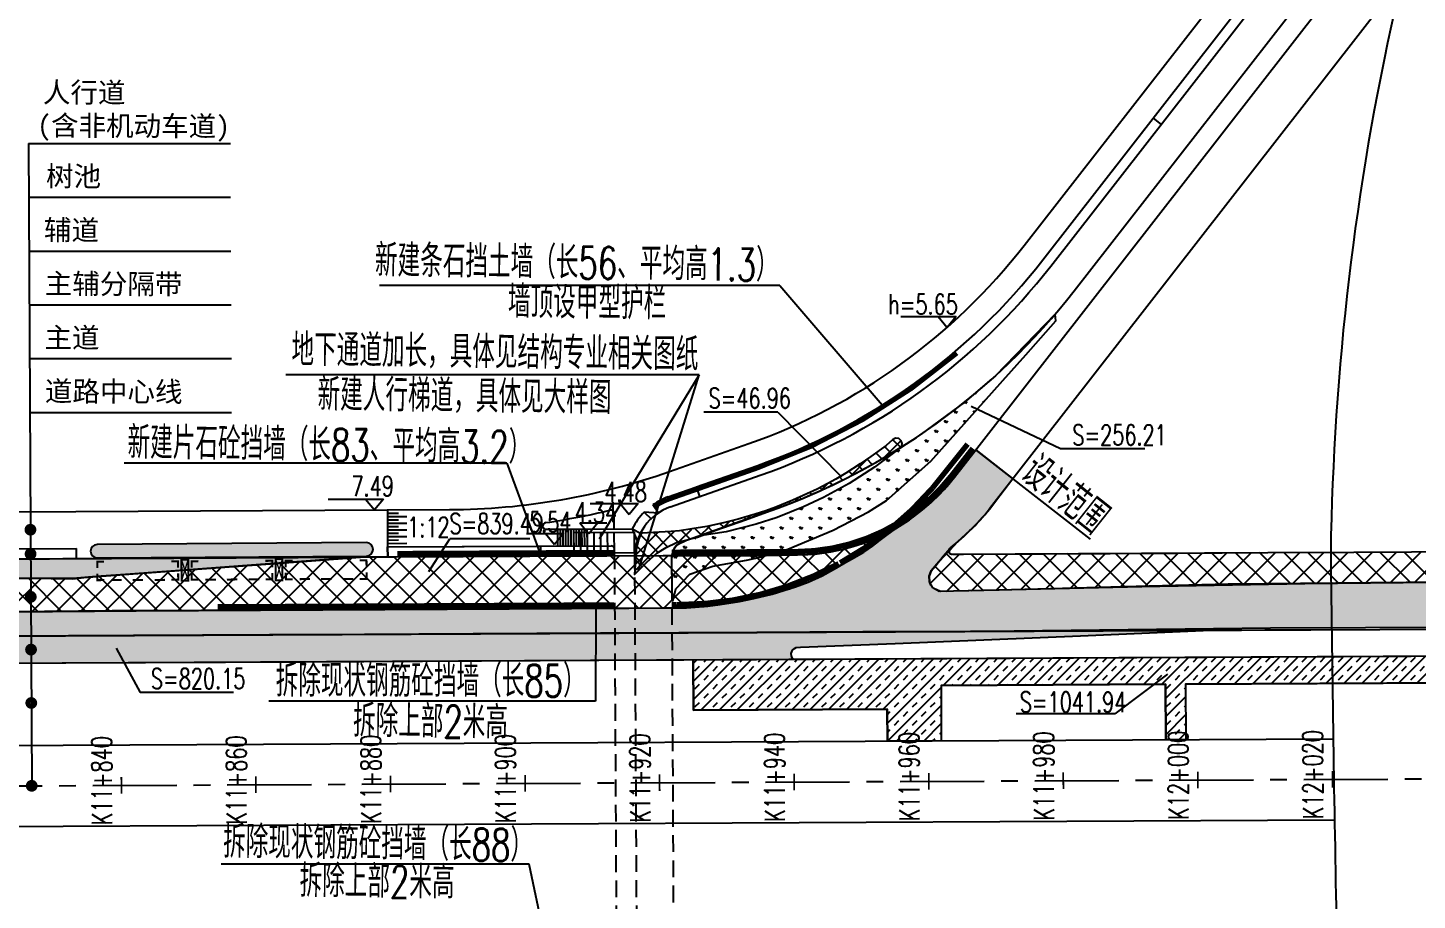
# Model space of a CAD drawing. Extents: x 113363 to 119694, y 18926 to 19620.
# Drawn here: x 115993.3 to 116199.8, y 19258.8 to 19388.5 of the extents above; entities that cross this region are included whole.
import ezdxf
from ezdxf.enums import TextEntityAlignment as Align

# ---------------------------------------------------------------- set-up
doc = ezdxf.new("R2010")
doc.units = 0
for name, pattern in [('CENTER', [2, 1.25, -0.25, 0.25, -0.25]), ('CONTINOUS', [0]), ('DASHED2', [9.525, 6.35, -3.175]), ('HIDDENX2', [0.75, 0.5, -0.25])]:
    doc.linetypes.add(name, pattern=pattern)
for name, color, linetype in [('AXIS', 2, 'Continuous'), ('FW', 4, 'Continuous'), ('SGFW', 4, 'Continuous'), ('SZ-ZH-DIM', 7, 'Continuous'), ('人行道', 1, 'Continuous'), ('公交站', 3, 'Continuous'), ('功能带', 2, 'Continuous'), ('地下通道', 6, 'Continuous'), ('地下通道处标高', 4, 'Continuous'), ('对应标注', 1, 'Continuous'), ('挡土墙', 183, 'DASHED2'), ('树池绿化', 3, 'Continuous'), ('现状', 5, 'Continuous'), ('立道牙', 5, 'Continuous'), ('计量填充层1', 30, 'Continuous'), ('计量填充层2', 241, 'Continuous'), ('计量填充层5', 100, 'Continuous'), ('辅助填充', 3, 'Continuous')]:
    doc.layers.add(name, color=color, linetype=linetype)
doc.styles.add('H1', font='')
doc.styles.add('hysztext', font='txtd.shx', dxfattribs={"width": 0.7, "bigfont": 'hztxt.shx'})
doc.styles.add('HZTXT', font='ROMANS', dxfattribs={"width": 0.75, "bigfont": 'HZTXT'})
doc.styles.add('txtd', font='txtd.shx', dxfattribs={"width": 0.7, "bigfont": 'hztxt.shx'})
doc.styles.add('XBT', font='', dxfattribs={"width": 0.85})
doc.styles.get('H1').set_extended_font_data('宋体')
doc.styles.get('XBT').set_extended_font_data('宋体')

# ---------------------------------------------------------------- blocks, each defined once
blk = doc.blocks.new('三位')
at = {"layer": '公交站'}
blk.add_hatch(color=256, dxfattribs=at).paths.add_polyline_path([(-20.02, 5.31, 0.999374), (-20.01, 3.31), (19.99, 3.38, 0.999374), (19.99, 5.38)])
blk.add_lwpolyline([(19.99, 3.38, 1), (19.99, 5.38), (-20.02, 5.31, 1), (-20.01, 3.31)], format="xyb", close=True, dxfattribs=at)
at = {"layer": '公交站', "linetype": 'Continuous'}
for points in [[(-20.01, 1.79, 0.3, 0.3, 0), (-20.01, 2.75, 0.3, 0.3, 0), (-19, 2.75, 0.3, 0.3, 0)], [(-8.01, 1.79, 0.3, 0.3, 0), (-8.01, 2.75, 0.3, 0.3, 0), (-9.03, 2.75, 0.3, 0.3, 0)], [(-6.51, -0.15, 0.2, 0.2, 0), (-7.51, 3, 0.2, 0.2, 0)], [(-6.51, 3, 0.2, 0.2, 0), (-7.51, -0.15, 0.2, 0.2, 0)], [(-6.01, 1.79, 0.3, 0.3, 0), (-6.01, 2.75, 0.3, 0.3, 0), (-5, 2.75, 0.3, 0.3, 0)], [(5.99, 1.79, 0.3, 0.3, 0), (5.99, 2.75, 0.3, 0.3, 0), (4.97, 2.75, 0.3, 0.3, 0)], [(7.49, -0.15, 0.2, 0.2, 0), (6.49, 3, 0.2, 0.2, 0)], [(7.49, 3, 0.2, 0.2, 0), (6.49, -0.15, 0.2, 0.2, 0)], [(7.99, 1.79, 0.3, 0.3, 0), (7.99, 2.75, 0.3, 0.3, 0), (9, 2.75, 0.3, 0.3, 0)], [(19.99, 1.79, 0.3, 0.3, 0), (19.99, 2.75, 0.3, 0.3, 0), (18.97, 2.75, 0.3, 0.3, 0)], [(-20.01, 0.96, 0.3, 0.3, 0), (-20.01, 0, 0.3, 0.3, 0), (-19, 0, 0.3, 0.3, 0)], [(-16.4, 0, 0.3, 0.3, 0), (-17.97, 0, 0.3, 0.3, 0)], [(-13.22, 0, 0.3, 0.3, 0), (-14.78, 0, 0.3, 0.3, 0)], [(-9.96, 0, 0.3, 0.3, 0), (-11.52, 0, 0.3, 0.3, 0)], [(-8.01, 0.96, 0.3, 0.3, 0), (-8.01, 0, 0.3, 0.3, 0), (-9.03, 0, 0.3, 0.3, 0)], [(-6.01, 0.96, 0.3, 0.3, 0), (-6.01, 0, 0.3, 0.3, 0), (-5, 0, 0.3, 0.3, 0)], [(-2.4, 0, 0.3, 0.3, 0), (-3.97, 0, 0.3, 0.3, 0)], [(0.78, 0, 0.3, 0.3, 0), (-0.78, 0, 0.3, 0.3, 0)], [(4.04, 0, 0.3, 0.3, 0), (2.48, 0, 0.3, 0.3, 0)], [(5.99, 0.96, 0.3, 0.3, 0), (5.99, 0, 0.3, 0.3, 0), (4.97, 0, 0.3, 0.3, 0)], [(7.99, 0.96, 0.3, 0.3, 0), (7.99, 0, 0.3, 0.3, 0), (9, 0, 0.3, 0.3, 0)], [(11.6, 0, 0.3, 0.3, 0), (10.03, 0, 0.3, 0.3, 0)], [(14.78, 0, 0.3, 0.3, 0), (13.22, 0, 0.3, 0.3, 0)], [(18.04, 0, 0.3, 0.3, 0), (16.48, 0, 0.3, 0.3, 0)], [(19.99, 0.96, 0.3, 0.3, 0), (19.99, 0, 0.3, 0.3, 0), (18.97, 0, 0.3, 0.3, 0)]]:
    blk.add_lwpolyline(points, format="xyseb", dxfattribs=at)
for points in [[(-6.51, -0.15, 0.3, 0.3, 0), (-7.51, -0.15, 0.3, 0.3, 0), (-7.51, 3, 0.3, 0.3, 0), (-6.51, 3, 0.3, 0.3, 0)], [(7.49, -0.15, 0.3, 0.3, 0), (6.49, -0.15, 0.3, 0.3, 0), (6.49, 3, 0.3, 0.3, 0), (7.49, 3, 0.3, 0.3, 0)]]:
    blk.add_lwpolyline(points, format="xyseb", close=True, dxfattribs=at)
at = {"layer": '公交站', "style": 'XBT', "width": 0.85}
blk.add_attdef('公交站台', text='', height=3, rotation=0.1434, dxfattribs=at).set_placement((-7.74, 6.28), align=Align.BOTTOM_LEFT)
blk = doc.blocks.new('三位2')
at = {"layer": '公交站'}
blk.add_hatch(color=256, dxfattribs=at).paths.add_polyline_path([(17.66, -9.6, 0.999374), (18.44, -7.75), (-18.44, 7.75, 0.999374), (-19.21, 5.91)])
at = {"layer": '公交站', "linetype": 'Continuous'}
for points in [[(-17.53, 9.92, 0.3, 0.3, 0), (-17.16, 10.8, 0.3, 0.3, 0), (-16.23, 10.41, 0.3, 0.3, 0)], [(-17.86, 9.15, 0.3, 0.3, 0), (-18.23, 8.27, 0.3, 0.3, 0), (-17.29, 7.88, 0.3, 0.3, 0)], [(-13.83, 9.41, 0.3, 0.3, 0), (-15.27, 10.01, 0.3, 0.3, 0)], [(-10.89, 8.18, 0.3, 0.3, 0), (-12.34, 8.79, 0.3, 0.3, 0)], [(-7.89, 6.92, 0.3, 0.3, 0), (-9.33, 7.53, 0.3, 0.3, 0)], [(-6.46, 5.29, 0.3, 0.3, 0), (-6.09, 6.17, 0.3, 0.3, 0), (-7.03, 6.57, 0.3, 0.3, 0)], [(-5.87, 2.83, 0.2, 0.2, 0), (-5.58, 6.12, 0.2, 0.2, 0)], [(-6.79, 4.52, 0.3, 0.3, 0), (-7.15, 3.64, 0.3, 0.3, 0), (-8.09, 4.03, 0.3, 0.3, 0)], [(-4.65, 5.73, 0.2, 0.2, 0), (-6.79, 3.22, 0.2, 0.2, 0)], [(-4.62, 4.52, 0.3, 0.3, 0), (-4.25, 5.4, 0.3, 0.3, 0), (-3.31, 5.01, 0.3, 0.3, 0)], [(-0.92, 4.01, 0.3, 0.3, 0), (-2.36, 4.61, 0.3, 0.3, 0)], [(-4.94, 3.75, 0.3, 0.3, 0), (-5.31, 2.87, 0.3, 0.3, 0), (-4.37, 2.47, 0.3, 0.3, 0)], [(2.02, 2.78, 0.3, 0.3, 0), (0.58, 3.38, 0.3, 0.3, 0)], [(5.03, 1.52, 0.3, 0.3, 0), (3.59, 2.13, 0.3, 0.3, 0)], [(6.45, -0.11, 0.3, 0.3, 0), (6.82, 0.77, 0.3, 0.3, 0), (5.89, 1.16, 0.3, 0.3, 0)], [(8.26, 0.33, 0.2, 0.2, 0), (6.13, -2.18, 0.2, 0.2, 0)], [(7.05, -2.57, 0.2, 0.2, 0), (7.34, 0.72, 0.2, 0.2, 0)], [(8.3, -0.88, 0.3, 0.3, 0), (8.67, 0, 0.3, 0.3, 0), (9.6, -0.39, 0.3, 0.3, 0)], [(6.13, -0.88, 0.3, 0.3, 0), (5.76, -1.76, 0.3, 0.3, 0), (4.83, -1.37, 0.3, 0.3, 0)], [(7.98, -1.65, 0.3, 0.3, 0), (7.61, -2.54, 0.3, 0.3, 0), (8.54, -2.93, 0.3, 0.3, 0)], [(12, -1.39, 0.3, 0.3, 0), (10.56, -0.79, 0.3, 0.3, 0)], [(14.94, -2.62, 0.3, 0.3, 0), (13.5, -2.02, 0.3, 0.3, 0)], [(17.95, -3.88, 0.3, 0.3, 0), (16.5, -3.28, 0.3, 0.3, 0)], [(19.37, -5.51, 0.3, 0.3, 0), (19.74, -4.63, 0.3, 0.3, 0), (18.8, -4.24, 0.3, 0.3, 0)], [(19.05, -6.28, 0.3, 0.3, 0), (18.68, -7.17, 0.3, 0.3, 0), (17.74, -6.77, 0.3, 0.3, 0)]]:
    blk.add_lwpolyline(points, format="xyseb", dxfattribs=at)
at = {"layer": '公交站'}
blk.add_lwpolyline([(18.44, -7.75, -1), (17.66, -9.59), (-19.21, 5.91, -1), (-18.44, 7.75)], format="xyb", close=True, dxfattribs=at)
at = {"layer": '公交站', "linetype": 'Continuous'}
for points in [[(-4.65, 5.73, 0.3, 0.3, 0), (-5.58, 6.12, 0.3, 0.3, 0), (-6.79, 3.22, 0.3, 0.3, 0), (-5.87, 2.83, 0.3, 0.3, 0)], [(8.26, 0.33, 0.3, 0.3, 0), (7.34, 0.72, 0.3, 0.3, 0), (6.13, -2.18, 0.3, 0.3, 0), (7.05, -2.57, 0.3, 0.3, 0)]]:
    blk.add_lwpolyline(points, format="xyseb", close=True, dxfattribs=at)
at = {"layer": '公交站', "style": 'XBT', "width": 0.85}
blk.add_attdef('公交站台', text='', height=3, rotation=337.1616, dxfattribs=at).set_placement((-9.91, -3.65), align=Align.BOTTOM_LEFT)

msp = doc.modelspace()

# ---------------------------------------------------------------- hatches: boundary and pattern name
at = {"layer": '计量填充层1'}
h = msp.add_hatch(dxfattribs=at)
h.set_pattern_fill('NET', color=256, scale=0.5, angle=45, style=0)
h.paths.add_polyline_path([(116122.798, 19325.982), (116123.208, 19326.39), (116123.279, 19326.756), (116123.151, 19327.162), (116122.804, 19327.461), (116122.277, 19327.511), (116121.866, 19327.266), (116120.877, 19326.463), (116118.647, 19324.797), (116117.05, 19323.696), (116114.925, 19322.342), (116113.429, 19321.46), (116112.232, 19320.794), (116110.647, 19319.965), (116107.053, 19318.293), (116104.482, 19317.263), (116103.027, 19316.739), (116101.455, 19316.218), (116098.902, 19315.47), (116096.724, 19314.926), (116094.252, 19314.408), (116092.04, 19314.033), (116090.187, 19313.782), (116088.947, 19313.65), (116084.548, 19313.405), (116084.351, 19313.069), (116084.099, 19312.422), (116083.887, 19311.686), (116083.747, 19310.941), (116083.491, 19307.251), (116085.329, 19309.088), (116086.799, 19310.42), (116088.224, 19311.293), (116089.74, 19312.027), (116092.864, 19312.808), (116095.575, 19313.864), (116099.972, 19315.414), (116104.34, 19316.96), (116108.349, 19318.528), (116111.08, 19319.713), (116114.786, 19321.479), (116117.281, 19322.777), (116119.962, 19324.272)])
h = msp.add_hatch(dxfattribs=at)
h.set_pattern_fill('NET', color=256, scale=0.8, angle=45, style=0)
h.paths.add_polyline_path([(115990.795, 19301.699), (115989.589, 19302.611), (115989.194, 19303.393), (115989.068, 19304.343), (115989.333, 19305.358), (115990.203, 19306.374), (115991.087, 19306.699), (115993.588, 19306.696), (116000, 19306.624), (116001.644, 19306.81), (116008.962, 19307.345), (116026.683, 19308.641), (116034.848, 19309.238), (116043.386, 19309.893), (116047.367, 19309.869), (116067.554, 19309.969), (116079.397, 19310.028), (116091.346, 19310.088), (116103.037, 19310.114), (116107.748, 19310.171), (116110.329, 19310.311), (116114.646, 19311.056), (116119.473, 19312.703), (116121.868, 19313.81), (116117.34, 19310.423), (116113.108, 19308.037), (116109.622, 19306.229), (116106.55, 19305.104), (116103.567, 19304.257), (116099.783, 19303.388), (116097.067, 19302.909), (116093.839, 19302.481), (116087.588, 19302.28), (116075.111, 19302.215), (116067.767, 19302.176), (116054.351, 19302.105), (116043.46, 19302.048), (116030.743, 19301.981), (116019.132, 19301.924), (116005.864, 19301.875)])
h = msp.add_hatch(dxfattribs=at)
h.set_pattern_fill('NET', color=256, scale=0.8, angle=45, style=0)
h.paths.add_polyline_path([(116269.638, 19313.756), (116267.197, 19312.099), (116262.899, 19309.936), (116257.76, 19308.249), (116253.764, 19307.159), (116249.972, 19306.681), (116243.403, 19306.563), (116232.649, 19306.369), (116218.054, 19306.217), (116208.573, 19306.143), (116198.179, 19306.063), (116182.496, 19305.941), (116171.749, 19305.805), (116156.078, 19305.412), (116145.314, 19305.142), (116137.706, 19304.951), (116130.925, 19304.781), (116128.962, 19304.732), (116127.989, 19305.169), (116127.564, 19305.658), (116127.326, 19306.234), (116127.291, 19307.001), (116127.596, 19307.791), (116128.269, 19308.593), (116129.376, 19309.992), (116130.393, 19311.176), (116130.239, 19310.602), (116130.436, 19310.363), (116130.795, 19310.285), (116132.373, 19310.293), (116144.352, 19310.353), (116164.042, 19310.451), (116177.642, 19310.519), (116190.387, 19310.582), (116216.086, 19310.711), (116237.333, 19310.817), (116247.251, 19310.866), (116258.099, 19310.92), (116260.588, 19310.955), (116262.748, 19311.383), (116264.781, 19311.918), (116267.084, 19312.687)])
at = {"layer": '计量填充层2'}
h = msp.add_hatch(dxfattribs=at)
h.set_pattern_fill('TRANS', color=256, scale=0.4, angle=45, style=0)
h.paths.add_polyline_path([(116540.299, 19298.996), (116540.311, 19296.918), (116428.995, 19296.273), (116429.491, 19296.813), (116429.31, 19297.159), (116427.362, 19297.347), (116378.402, 19299.551), (116368.314, 19299.97), (116323.077, 19299.744), (116307.22, 19299.789), (116258.99, 19299.557), (116213.718, 19299.368), (116192.121, 19299.322), (116178.041, 19299.293), (116135.653, 19298.809), (115975.916, 19298.012), (115968.203, 19299.301), (115910.417, 19299.671), (115904.744, 19300), (115890.385, 19299.835), (115810.954, 19299.439), (115785.566, 19299.335), (115774.813, 19299.672), (115768.256, 19300.592), (115763.076, 19302.963), (115755.183, 19308.803), (115755.276, 19309.789), (115752.029, 19313.518), (115749.546, 19317.026), (115747.688, 19320.46), (115754.376, 19323.854), (115756.562, 19320.169), (115759.085, 19316.888), (115761.579, 19314.358), (115764.2, 19312.258), (115768.175, 19309.885), (115770.958, 19308.684), (115775.48, 19307.39), (115779.964, 19306.828), (115782.958, 19306.799), (115813.309, 19306.95), (115820.588, 19306.911), (115824.175, 19307.333), (115825.464, 19308.625), (115825.757, 19310.48), (115824.996, 19312.038), (115823.86, 19312.803), (115822.781, 19312.998), (115822.759, 19317.498), (115823.695, 19317.502), (115825.276, 19317.705), (115827.002, 19318.474), (115827.884, 19319.174), (115828.817, 19320.323), (115829.454, 19321.706), (115829.69, 19322.823), (115829.729, 19323.517), (115836.729, 19323.51), (115836.763, 19316.818), (115837.165, 19314.688), (115837.529, 19313.913), (115838.404, 19312.723), (115839.792, 19311.634), (115841.2, 19311.054), (115842.341, 19310.862), (115844.377, 19310.855), (115899.932, 19311.133), (115914.942, 19309.208), (115968.249, 19309.474), (115970.303, 19309.847), (115971.646, 19310.548), (115972.499, 19311.269), (115973.211, 19312.145), (115973.934, 19313.647), (115974.167, 19314.687), (115974.219, 19315.504), (115981.219, 19315.538), (115981.328, 19314.427), (115981.634, 19313.375), (115982.143, 19312.368), (115982.805, 19311.505), (115983.433, 19310.914), (115984.433, 19310.254), (115985.468, 19309.829), (115986.511, 19309.61), (115987.249, 19309.569), (116042.766, 19309.846), (116026.556, 19308.632), (116000, 19306.689), (115991.087, 19306.699), (115990.486, 19306.545), (115989.792, 19305.895), (115989.485, 19305.536), (115989.074, 19304.298), (115989.17, 19303.575), (115989.521, 19302.694), (115990.064, 19302.117), (115990.795, 19301.699), (116009.429, 19301.888), (116074.154, 19302.21), (116091.21, 19302.299), (116094.412, 19302.542), (116096.229, 19302.798), (116099.082, 19303.264), (116101.221, 19303.718), (116103.949, 19304.365), (116107.439, 19305.429), (116109.32, 19306.119), (116111.374, 19307.06), (116116.209, 19309.785), (116117.565, 19310.591), (116118.858, 19311.465), (116120.48, 19312.709), (116121.791, 19313.741), (116124.353, 19315.414), (116126.322, 19316.884), (116128.102, 19318.451), (116129.505, 19319.88), (116131.078, 19321.74), (116134.23, 19325.789), (116139.751, 19321.49), (116137.773, 19318.95), (116136.288, 19316.982), (116134.802, 19315.3), (116133.344, 19313.783), (116131.514, 19312.101), (116130.301, 19310.834), (116128.714, 19309.155), (116127.596, 19307.791), (116127.292, 19307.005), (116127.356, 19306.092), (116127.743, 19305.402), (116128.78, 19304.769), (116158.924, 19305.483), (116183.112, 19305.946), (116216.353, 19306.204), (116233.412, 19306.383), (116249.513, 19306.673), (116253.988, 19307.22), (116261.527, 19309.277), (116265.899, 19311.446), (116269.208, 19313.464), (116273.202, 19315.896), (116276.102, 19317.666), (116280.35, 19312.102), (116279.615, 19311.554), (116278.453, 19310.736), (116277.409, 19310.049), (116275.62, 19308.972), (116274.664, 19308.445), (116274.4, 19308.017), (116274.584, 19307.617), (116274.782, 19307.518), (116274.902, 19307.504), (116332.927, 19307.794), (116333.625, 19307.934), (116334.049, 19308.433), (116333.934, 19309.371), (116333.13, 19309.97), (116332.154, 19310.61), (116331.308, 19311.189), (116329.72, 19312.337), (116328.264, 19313.465), (116326.227, 19315.177), (116324.206, 19317.046), (116329.081, 19322.07), (116330.042, 19321.068), (116332.54, 19319.01), (116334.727, 19317.345), (116337.335, 19315.593), (116340.862, 19313.575), (116345.37, 19311.511), (116352.09, 19309.365), (116355.157, 19308.72), (116357.515, 19308.359), (116360.781, 19308.047), (116373.846, 19307.998), (116417.222, 19308.214), (116417.69, 19308.546), (116417.714, 19308.788), (116417.421, 19309.192), (116416.777, 19309.709), (116415.548, 19310.74), (116413.751, 19312.359), (116411.57, 19314.523), (116410.344, 19315.849), (116408.817, 19317.626), (116407.45, 19319.378), (116398.908, 19330.743), (116404.504, 19334.948), (116413.45, 19323.045), (116415.483, 19320.602), (116416.903, 19319.076), (116418.16, 19317.825), (116420.043, 19316.107), (116421.86, 19314.606), (116423.68, 19313.24), (116425.301, 19312.126), (116427.22, 19310.925), (116429.207, 19309.803), (116431.546, 19308.63), (116433.796, 19307.641), (116436.074, 19306.763), (116438.697, 19305.92), (116441.571, 19305.167), (116444.323, 19304.614), (116445.884, 19304.372), (116447.772, 19304.145), (116450.516, 19303.944), (116452.873, 19303.893), (116456.54, 19303.911), (116487.254, 19304.064), (116491.219, 19304.055), (116506.4, 19302.852), (116509.727, 19302.578), (116512.404, 19302.321), (116516.598, 19301.96), (116523.737, 19301.185), (116528.205, 19300.665), (116532.946, 19300.064), (116536.695, 19299.53)])
h.paths.add_polyline_path([(116254.058, 19304.92), (116268.677, 19304.92), (116268.677, 19300.849), (116254.058, 19300.849)])
h = msp.add_hatch(dxfattribs=at)
h.set_pattern_fill('TRANS', color=256, scale=0.3, angle=45, style=0)
h.paths.add_polyline_path([(116129.097, 19282.526), (116121.097, 19282.486), (116121.073, 19287.236), (116092.26, 19287.092), (116092.222, 19294.592), (116158.172, 19294.921), (116198.954, 19295.125), (116225.603, 19295.258), (116278.166, 19295.52), (116278.232, 19283.327), (116265.233, 19283.256), (116265.188, 19291.455), (116165.413, 19290.957), (116165.454, 19282.708), (116162.454, 19282.693), (116162.413, 19290.943), (116129.056, 19290.776)])
at = {"layer": '计量填充层5', "linetype": 'CONTINOUS'}
h = msp.add_hatch(dxfattribs=at)
h.set_pattern_fill('GRASS', color=256, scale=0.08, style=0)
h.set_pattern_definition([(90, (0, 0), (-1.43684, 1.43684), [0.381, -2.49268]), (45, (0, 0), (-1.43684098, 1.43684098), [0.381, -1.651]), (135, (0, 0), (-1.43684098, -1.43684098), [0.381, -1.651])])
h.paths.add_polyline_path([(116089.199, 19303.28), (116089.657, 19305.112), (116091.741, 19307.324), (116095.128, 19308.495), (116100.153, 19309.399), (116102.001, 19309.774), (116106.297, 19311.049), (116113.012, 19313.868), (116118.287, 19316.587), (116120.965, 19318.277), (116127.549, 19324.11), (116138.224, 19336.097), (116141.644, 19339.937), (116146.14, 19344.986), (116146.003, 19345.957), (116137.142, 19336.816), (116132.477, 19332.834), (116126.122, 19328.138), (116122.534, 19325.767), (116119.169, 19323.225), (116115.424, 19320.798), (116111.608, 19318.704), (116108.615, 19317.301), (116104.69, 19315.752), (116101.57, 19314.739), (116097.132, 19313.612), (116093.214, 19313.036), (116091.247, 19312.344), (116089.797, 19311.61), (116089.205, 19310.767), (116089.005, 19309.659), (116089.026, 19305.452), (116089.037, 19303.387)])
h = msp.add_hatch(dxfattribs=at)
h.set_pattern_fill('GRASS', color=256, scale=0.1, style=0)
h.set_pattern_definition([(90, (0, 0), (-1.79605, 1.79605), [0.47625, -3.11585]), (45, (0, 0), (-1.796051224, 1.796051224), [0.47625, -2.06375]), (135, (0, 0), (-1.796051224, -1.796051224), [0.47625, -2.06375])])
h.paths.add_polyline_path([(116169.155, 19298.976), (116156.32, 19298.912), (116133.453, 19298.798), (116117.455, 19298.718), (116101.696, 19298.64), (116078.467, 19298.524), (116059.527, 19298.429), (116043.347, 19298.348), (116029.248, 19298.278), (115989.397, 19298.079), (115968.253, 19297.974), (115947.909, 19297.776), (115933.133, 19297.798), (115929.039, 19297.753), (115926.311, 19297.503), (115922.659, 19296.768), (115917.346, 19295.411), (115915.26, 19294.879), (115914.522, 19294.69), (115914.147, 19294.237), (115914.313, 19293.833), (115914.741, 19293.706), (115920.474, 19293.735), (115971.448, 19293.989), (115998.979, 19294.127), (116034.526, 19294.304), (116078.177, 19294.522), (116090.832, 19294.585), (116106.912, 19294.666), (116107.113, 19294.667), (116106.936, 19294.857), (116106.81, 19295.15), (116106.786, 19295.533), (116106.966, 19296.002), (116107.27, 19296.287), (116107.525, 19296.4), (116108.171, 19296.448), (116122.251, 19297.028), (116149.761, 19298.162)])

# ---------------------------------------------------------------- linework, layer by layer
at = {"layer": 'AXIS', "color": 211, "linetype": 'CENTER', "ltscale": 10}
msp.add_line((113543.008, 19263.619), (119536.495, 19293.532), dxfattribs=at)
at = {"layer": 'FW', "linetype": 'CONTINOUS'}
msp.add_line((116151.271, 19312.52), (116134.23, 19325.789), dxfattribs=at)
at = {"layer": 'SGFW', "linetype": 'Continuous'}
for p, q in [((116077.754, 19302.229), (116077.688, 19288.429)), ((116077.688, 19288.429), (116029.131, 19288.429)), ((116067.857, 19264.19), (116022.078, 19264.19)), ((116070.912, 19249.658), (116067.857, 19264.19))]:
    msp.add_line(p, q, dxfattribs=at)
at = {"layer": 'SZ-ZH-DIM'}
for points in [[(116007.227, 19277.168, 0.25, 0.25, 0), (116007.239, 19274.668, 0.25, 0.25, 0)], [(116027.227, 19277.268, 0.25, 0.25, 0), (116027.239, 19274.768, 0.25, 0.25, 0)], [(116047.226, 19277.367, 0.25, 0.25, 0), (116047.239, 19274.867, 0.25, 0.25, 0)], [(116067.226, 19277.467, 0.25, 0.25, 0), (116067.238, 19274.967, 0.25, 0.25, 0)], [(116087.226, 19277.567, 0.25, 0.25, 0), (116087.238, 19275.067, 0.25, 0.25, 0)], [(116107.226, 19277.667, 0.25, 0.25, 0), (116107.238, 19275.167, 0.25, 0.25, 0)], [(116127.225, 19277.767, 0.25, 0.25, 0), (116127.238, 19275.267, 0.25, 0.25, 0)], [(116147.225, 19277.867, 0.25, 0.25, 0), (116147.237, 19275.367, 0.25, 0.25, 0)], [(116167.225, 19277.966, 0.25, 0.25, 0), (116167.237, 19275.466, 0.25, 0.25, 0)], [(116187.225, 19278.066, 0.25, 0.25, 0), (116187.237, 19275.566, 0.25, 0.25, 0)]]:
    msp.add_lwpolyline(points, format="xyseb", dxfattribs=at)
at = {"layer": '人行道', "linetype": 'Continuous'}
for p, q in [((116141.411, 19356.175), (116175.712, 19400.236)), ((116088.702, 19322.579), (116100.494, 19326.728)), ((115991.214, 19316.588), (116056.011, 19316.912))]:
    msp.add_line(p, q, dxfattribs=at)
for centre, radius, start, end in [((116070.789, 19411.155), 89.5, 289.38446, 322.09902), ((116055.512, 19416.911), 100, 270.28596, 289.38446)]:
    msp.add_arc(centre, radius, start, end, dxfattribs=at)
at = {"layer": '功能带', "linetype": 'CONTINOUS'}
for p, q in [((115993.432, 19371.358), (115993.908, 19275.851)), ((115993.432, 19371.358), (116023.462, 19371.358)), ((115993.512, 19363.358), (116023.462, 19363.358)), ((115993.552, 19355.358), (116023.502, 19355.358)), ((115993.591, 19347.358), (116023.542, 19347.358)), ((115993.631, 19339.358), (116023.582, 19339.358)), ((115993.631, 19331.358), (116023.582, 19331.358))]:
    msp.add_line(p, q, dxfattribs=at)
for points in [[(115993.343, 19313.922, 1, 1, 1), (115994.093, 19313.922, 1, 1, 1)], [(115993.361, 19310.324, 1, 1, 1), (115994.111, 19310.324, 1, 1, 1)], [(115993.393, 19303.945, 1, 1, 1), (115994.143, 19303.945, 1, 1, 1)], [(115993.432, 19296.1, 1, 1, 1), (115994.182, 19296.1, 1, 1, 1)], [(115993.472, 19288.164, 1, 1, 1), (115994.222, 19288.164, 1, 1, 1)], [(115993.533, 19275.851, 1, 1, 1), (115994.283, 19275.851, 1, 1, 1)]]:
    msp.add_lwpolyline(points, format="xyseb", close=True, dxfattribs=at)
at = {"layer": '地下通道', "ltscale": 10}
for p, q in [((116072.095, 19311.491), (116072.082, 19313.992)), ((116072.495, 19311.493), (116072.482, 19313.993)), ((116072.895, 19311.495), (116072.882, 19313.995)), ((116073.295, 19311.497), (116073.282, 19313.997)), ((116073.695, 19311.499), (116073.682, 19313.999)), ((116074.082, 19314.002), (116083.152, 19314.047)), ((116074.095, 19311.501), (116074.082, 19314.001)), ((116074.495, 19311.503), (116074.482, 19314.003)), ((116074.498, 19313.504), (116083.497, 19313.549)), ((116074.895, 19311.505), (116074.882, 19314.005)), ((116075.295, 19311.507), (116075.282, 19314.007)), ((116075.695, 19311.509), (116075.682, 19314.009)), ((116076.095, 19311.512), (116076.082, 19314.012)), ((116076.495, 19311.514), (116076.482, 19314.014)), ((116074.512, 19310.504), (116083.512, 19310.549))]:
    msp.add_line(p, q, dxfattribs=at)
at = {"layer": '地下通道', "linetype": 'HIDDENX2', "ltscale": 5}
msp.add_line((116089.004, 19309.771), (116089.35, 19242.878), dxfattribs=at)
at = {"layer": '地下通道', "ltscale": 10}
for points in [[(116074.512, 19310.505), (116074.498, 19313.505)], [(116075.512, 19310.51), (116075.498, 19313.51)], [(116076.512, 19310.515), (116076.498, 19313.515)], [(116077.512, 19310.519), (116077.498, 19313.52)], [(116078.512, 19310.524), (116078.498, 19313.524)], [(116079.512, 19310.529), (116079.498, 19313.529)], [(116080.512, 19310.534), (116080.498, 19313.534)], [(116083.512, 19310.549), (116083.497, 19313.549)]]:
    msp.add_lwpolyline(points, dxfattribs=at)
at = {"layer": '地下通道', "linetype": 'HIDDENX2', "ltscale": 5}
for points in [[(116080.5, 19310.534), (116080.854, 19242.035)], [(116080.5, 19310.534), (116080.854, 19242.035)], [(116083.5, 19310.549), (116083.854, 19242.05)], [(116089.004, 19309.771), (116089.35, 19242.878)]]:
    msp.add_lwpolyline(points, dxfattribs=at)
at = {"layer": '地下通道处标高', "linetype": 'CONTINOUS'}
for p, q in [((116123.077, 19345.608), (116131.285, 19345.608)), ((116128.623, 19345.608), (116129.954, 19344)), ((116131.285, 19345.608), (116129.954, 19344)), ((116037.974, 19318.464), (116046.182, 19318.464)), ((116043.52, 19318.464), (116044.851, 19316.856)), ((116046.182, 19318.464), (116044.851, 19316.856)), ((116046.777, 19316.866), (116046.804, 19311.366)), ((116076.911, 19317.806), (116084.027, 19317.806)), ((116081.365, 19317.806), (116082.696, 19316.198)), ((116084.027, 19317.806), (116082.696, 19316.198)), ((116087.066, 19316.384), (116084.945, 19316.551)), ((116084.945, 19316.551), (116086.007, 19315.492)), ((116048.401, 19316.349), (116046.779, 19316.34)), ((116049.638, 19315.855), (116046.782, 19315.84)), ((116048.406, 19315.349), (116046.784, 19315.341)), ((116049.643, 19314.855), (116046.787, 19314.841)), ((116048.411, 19314.349), (116046.789, 19314.341)), ((116075.375, 19314.934), (116079.377, 19314.934)), ((116075.375, 19314.934), (116076.706, 19313.327)), ((116078.037, 19314.934), (116076.706, 19313.327)), ((116049.648, 19313.855), (116046.792, 19313.841)), ((116048.416, 19313.349), (116046.794, 19313.341)), ((116049.653, 19312.855), (116046.797, 19312.841)), ((116048.421, 19312.349), (116046.799, 19312.341)), ((116067.429, 19313.347), (116072.948, 19313.347)), ((116070.286, 19313.347), (116071.617, 19311.739)), ((116072.948, 19313.347), (116071.617, 19311.739)), ((116083.152, 19314.047), (116084.498, 19313.383)), ((116083.152, 19314.047), (116083.987, 19312.036, 4.57)), ((116049.658, 19311.855), (116046.802, 19311.841))]:
    msp.add_line(p, q, dxfattribs=at)
msp.add_arc((116091.671, 19309.843), 9.5, 135.0786, 153.73161, dxfattribs=at)
at = {"layer": '对应标注', "linetype": 'CONTINOUS'}
for p, q in [((116105.113, 19350.24), (116045.599, 19350.24)), ((116105.113, 19350.24), (116120.626, 19332.162)), ((116093.088, 19336.951), (116031.687, 19336.951)), ((116093.088, 19336.951), (116078.268, 19312.531)), ((116084.071, 19307.896), (116093.088, 19336.951)), ((116104.824, 19331.406), (116093.82, 19331.406)), ((116104.824, 19331.406), (116114.255, 19321.792)), ((116146.82, 19325.93), (116133.514, 19332.246)), ((116159.357, 19325.93), (116146.82, 19325.93)), ((116064.511, 19323.833), (116007.65, 19323.833)), ((116064.511, 19323.833), (116069.483, 19310.352)), ((116052.919, 19307.727), (116056.075, 19312.57)), ((116067.918, 19312.57), (116056.075, 19312.57)), ((116006.453, 19296.332), (116010.008, 19289.706)), ((116162.735, 19292.467), (116154.885, 19286.545)), ((116023.889, 19289.706), (116010.008, 19289.706)), ((116154.885, 19286.545), (116140.208, 19286.545))]:
    msp.add_line(p, q, dxfattribs=at)
at = {"layer": '挡土墙', "color": 0, "ltscale": 0.2}
for points in [[(116131.444, 19340.13, 0.6, 0.6, -0.0923857), (116101.789, 19323.049, 0.6, 0.6, 0), (116088.651, 19318.427, 0.6, 0.6, 0.0688732), (116086.433, 19317.284, 0.6, 0.6, 0.0688732)], [(116089, 19310.576, 0.8, 0.8, 0), (116107.553, 19310.669, 0.8, 0.8, 0.2300092), (116130.683, 19322.047, 0.8, 0.8, 0), (116133.777, 19326.021, 0.8, 0.8, 0)], [(116048.255, 19310.373, 0.8, 0.8, 0), (116080.512, 19310.534, 0.8, 0.8, 0)], [(116089.04, 19302.78, 0.8, 0.8, 0), (116089.74, 19302.783, 0.8, 0.8, 0.1261703), (116113.848, 19308.882, 0.8, 0.8, 0.1261703)], [(116021.527, 19302.457, 0.8, 0.8, 0), (116080.434, 19302.739, 0.8, 0.8, 0)]]:
    msp.add_lwpolyline(points, format="xyseb", dxfattribs=at)
at = {"layer": '挡土墙', "color": 1, "ltscale": 0.2}
msp.add_lwpolyline([(116114.055, 19308.995, 0.8, 0.8, 0.0891433), (116127.81, 19320.149, 0.8, 0.8, 0), (116133.003, 19326.648, 0.8, 0.8, 0)], format="xyseb", dxfattribs=at)
at = {"layer": '树池绿化', "linetype": 'CONTINOUS'}
for p, q in [((116144.173, 19354.025), (116178.474, 19398.086)), ((116144.173, 19354.025), (116160.586, 19375.108)), ((116160.586, 19375.108), (116161.77, 19374.187)), ((116088.518, 19318.804), (116101.656, 19323.427)), ((116092.727, 19320.285), (116101.656, 19323.427)), ((116093.225, 19318.87), (116092.727, 19320.285)), ((116087.066, 19316.384), (116086.203, 19317.611)), ((116080.482, 19314.034), (116080.47, 19316.345)), ((116070.378, 19313.983), (116074.082, 19314.002)), ((115987.241, 19311.068), (116000.577, 19311.135)), ((115987.241, 19311.068), (116000.577, 19311.135)), ((116000.585, 19309.635), (116000.577, 19311.135)), ((116000.585, 19309.635), (116000.577, 19311.135)), ((116046.804, 19311.366), (116080.007, 19311.531)), ((116046.804, 19311.366), (116069.575, 19311.479)), ((116046.812, 19309.866), (116046.804, 19311.366)), ((116046.804, 19311.366), (116046.812, 19309.866)), ((116069.582, 19309.979), (116069.575, 19311.479)), ((116080.512, 19310.534), (116080.51, 19311.034))]:
    msp.add_line(p, q, dxfattribs=at)
for centre, radius, start, end in [((116070.789, 19411.155), 93, 289.38446, 322.09902), ((116070.789, 19411.155), 93, 289.38446, 322.09902), ((116091.671, 19309.843), 9.5, 109.38446, 125.14415), ((116055.512, 19416.911), 103, 278.25705, 283.66893), ((116079.97, 19316.342), 0.5, 0.29597, 103.66893), ((116070.376, 19314.483), 0.5, 98.25705, 270.28596), ((116080.01, 19311.031), 0.5, 0.27594, 90.28596)]:
    msp.add_arc(centre, radius, start, end, dxfattribs=at)
at = {"layer": '现状'}
for p, q in [((116145.356, 19353.104), (116179.658, 19397.164)), ((116148.823, 19349.418), (116183.603, 19394.093)), ((116131.078, 19321.74), (116185.97, 19392.25)), ((116194.726, 19392.098), (116136.284, 19317.037))]:
    msp.add_line(p, q, dxfattribs=at)
for centre, radius, start, end in [((116584.918, 19304.508), 397.998, 167.4093, 179.12796), ((123075.404, 19389.979), 6888.895, 180.6605073, 181.1272835)]:
    msp.add_arc(centre, radius, start, end, dxfattribs=at)
at = {"layer": '立道牙'}
for p, q in [((116088.849, 19317.33), (116102.154, 19322.012)), ((116103.107, 19316.516), (116090.674, 19312.142)), ((115987.249, 19309.569), (116107.555, 19310.169)), ((116130.707, 19310.285), (116186.966, 19310.565)), ((115930.26, 19297.784), (116208.981, 19299.175)), ((115914.649, 19293.706), (116224.632, 19295.253)), ((115953.943, 19281.652), (116187.342, 19282.817)), ((115954.003, 19269.652), (116187.539, 19270.818))]:
    msp.add_line(p, q, dxfattribs=at)
at = {"layer": '立道牙', "ltscale": 10}
for p, q in [((115930.26, 19297.784), (116187.109, 19299.066)), ((115914.649, 19293.706), (116187.162, 19295.066)), ((115953.943, 19281.652), (116187.342, 19282.817)), ((115954.003, 19269.652), (116187.539, 19270.818))]:
    msp.add_line(p, q, dxfattribs=at)
at = {"layer": '立道牙'}
for centre, radius, start, end in [((116070.789, 19411.155), 94.5, 289.38446, 322.09902), ((116069.916, 19410.848), 100, 289.38446, 322.09902), ((116107.405, 19340.169), 30, 270.28596, 322.09902), ((116091.504, 19309.784), 8, 109.38446, 180.29597), ((116107.405, 19340.169), 37, 308.41087, 322.09902), ((116091.504, 19309.784), 2.5, 109.38446, 180.29597), ((116130.704, 19310.785), 0.5, 128.41087, 270.28596)]:
    msp.add_arc(centre, radius, start, end, dxfattribs=at)
at = {"layer": '计量填充层1', "elevation": 4.57}
msp.add_lwpolyline([(116122.798, 19325.982), (116123.208, 19326.39), (116123.279, 19326.756), (116123.151, 19327.162), (116122.804, 19327.461), (116122.277, 19327.511), (116121.866, 19327.266), (116120.877, 19326.463), (116118.647, 19324.797), (116117.05, 19323.696), (116114.925, 19322.342), (116113.429, 19321.46), (116112.232, 19320.794), (116110.647, 19319.965), (116107.053, 19318.293), (116104.482, 19317.263), (116103.027, 19316.739), (116101.455, 19316.218), (116098.902, 19315.47), (116096.724, 19314.926), (116094.252, 19314.408), (116092.04, 19314.033), (116090.187, 19313.782), (116088.947, 19313.65), (116084.548, 19313.405), (116084.351, 19313.069), (116084.099, 19312.422), (116083.887, 19311.686), (116083.747, 19310.941), (116083.491, 19307.251), (116085.329, 19309.088), (116086.799, 19310.42), (116088.224, 19311.293), (116089.74, 19312.027), (116092.864, 19312.808), (116095.575, 19313.864), (116099.972, 19315.414), (116104.34, 19316.96), (116108.349, 19318.528), (116111.08, 19319.713), (116114.786, 19321.479), (116117.281, 19322.777), (116119.962, 19324.272)], close=True, dxfattribs=at)
at = {"layer": '计量填充层1'}
for points in [[(115991.087, 19306.699), (115993.588, 19306.696), (116000, 19306.624), (116001.644, 19306.81), (116008.962, 19307.345), (116026.683, 19308.641), (116034.848, 19309.238), (116043.386, 19309.893), (116047.367, 19309.869), (116067.554, 19309.969), (116079.397, 19310.028), (116091.346, 19310.088), (116103.037, 19310.114), (116107.748, 19310.171), (116110.329, 19310.311), (116114.646, 19311.056), (116119.473, 19312.703), (116121.868, 19313.81), (116117.34, 19310.423), (116113.108, 19308.037), (116109.622, 19306.229), (116106.55, 19305.104), (116103.567, 19304.257), (116099.783, 19303.388), (116097.067, 19302.909), (116093.839, 19302.481), (116087.588, 19302.28), (116075.111, 19302.215), (116067.767, 19302.176), (116054.351, 19302.105), (116043.46, 19302.048), (116030.743, 19301.981), (116019.132, 19301.924), (116005.864, 19301.875), (115990.795, 19301.699)], [(116208.573, 19306.143), (116198.179, 19306.063), (116182.496, 19305.941), (116171.749, 19305.805), (116156.078, 19305.412), (116145.314, 19305.142), (116137.706, 19304.951), (116130.925, 19304.781), (116128.962, 19304.732), (116127.989, 19305.169), (116127.564, 19305.658), (116127.326, 19306.234), (116127.291, 19307.001), (116127.596, 19307.791), (116128.269, 19308.593), (116129.376, 19309.992), (116130.393, 19311.176), (116130.239, 19310.602), (116130.436, 19310.363), (116130.795, 19310.285), (116132.373, 19310.293), (116144.352, 19310.353), (116164.042, 19310.451), (116177.642, 19310.519), (116190.387, 19310.582), (116216.086, 19310.711)]]:
    msp.add_lwpolyline(points, dxfattribs=at)
at = {"layer": '计量填充层2', "linetype": 'CONTINOUS'}
for p, q in [((116092.222, 19294.592), (116092.26, 19287.092)), ((116129.056, 19290.776), (116162.413, 19290.943)), ((116129.056, 19290.776), (116129.097, 19282.526)), ((116162.413, 19290.943), (116162.454, 19282.693)), ((116165.413, 19290.957), (116265.188, 19291.455)), ((116165.413, 19290.957), (116165.454, 19282.708)), ((116092.26, 19287.092), (116121.073, 19287.236)), ((116121.073, 19287.236), (116121.097, 19282.486))]:
    msp.add_line(p, q, dxfattribs=at)
at = {"layer": '计量填充层5', "linetype": 'CONTINOUS'}
msp.add_lwpolyline([(116089.199, 19303.28), (116089.657, 19305.112), (116091.741, 19307.324), (116095.128, 19308.495), (116100.153, 19309.399), (116102.001, 19309.774), (116106.297, 19311.049), (116113.012, 19313.868), (116118.287, 19316.587), (116120.965, 19318.277), (116127.549, 19324.11), (116138.224, 19336.097), (116141.644, 19339.937), (116146.14, 19344.986), (116146.003, 19345.957), (116137.142, 19336.816), (116132.477, 19332.834), (116126.122, 19328.138), (116122.534, 19325.767), (116119.169, 19323.225), (116115.424, 19320.798), (116111.608, 19318.704), (116108.615, 19317.301), (116104.69, 19315.752), (116101.57, 19314.739), (116097.132, 19313.612), (116093.214, 19313.036), (116091.247, 19312.344), (116089.797, 19311.61), (116089.205, 19310.767), (116089.005, 19309.659), (116089.026, 19305.452), (116089.037, 19303.387)], close=True, dxfattribs=at)
msp.add_lwpolyline([(115971.448, 19293.989), (115998.979, 19294.127), (116034.526, 19294.304), (116078.177, 19294.522), (116090.832, 19294.585), (116106.912, 19294.666), (116107.113, 19294.667), (116106.936, 19294.857), (116106.81, 19295.15), (116106.786, 19295.533), (116106.966, 19296.002), (116107.27, 19296.287), (116107.525, 19296.4), (116108.171, 19296.448), (116122.251, 19297.028), (116149.761, 19298.162), (116169.155, 19298.976), (116156.32, 19298.912), (116133.453, 19298.798), (116117.455, 19298.718), (116101.696, 19298.64), (116078.467, 19298.524), (116059.527, 19298.429), (116043.347, 19298.348), (116029.248, 19298.278), (115989.397, 19298.079)], dxfattribs=at)
at = {"layer": '辅助填充'}
for points in [[(115990.795, 19301.699), (116009.429, 19301.888), (116074.154, 19302.21), (116091.21, 19302.299), (116094.412, 19302.542), (116096.229, 19302.798), (116099.082, 19303.264), (116101.221, 19303.718), (116103.949, 19304.365), (116107.439, 19305.429), (116109.32, 19306.119), (116111.374, 19307.06), (116113.525, 19308.272), (116114.87, 19309.03), (116116.209, 19309.785), (116117.565, 19310.591), (116118.858, 19311.465), (116120.48, 19312.709), (116121.791, 19313.741), (116124.353, 19315.414), (116126.322, 19316.884), (116128.102, 19318.451), (116129.505, 19319.88), (116131.078, 19321.74), (116134.23, 19325.789), (116139.751, 19321.49), (116137.773, 19318.95), (116136.288, 19316.982), (116134.802, 19315.3), (116133.344, 19313.783), (116131.514, 19312.101), (116130.301, 19310.834), (116128.714, 19309.155), (116127.596, 19307.791), (116127.292, 19307.005), (116127.356, 19306.092), (116127.743, 19305.402), (116128.78, 19304.769), (116158.924, 19305.483), (116183.112, 19305.946), (116197.73, 19306.059), (116216.353, 19306.204)], [(115987.249, 19309.569), (116042.766, 19309.846), (116026.556, 19308.632), (116019.312, 19308.102), (116008.534, 19307.314), (116003.514, 19306.946), (116000, 19306.689), (115991.087, 19306.699)], [(116213.718, 19299.368), (116192.121, 19299.322), (116178.041, 19299.293), (116135.653, 19298.809), (116106.629, 19298.664), (116094.03, 19298.601), (116064.09, 19298.452), (116037.885, 19298.321), (116009.054, 19298.177), (115996.063, 19298.112), (115980.944, 19298.037), (115975.916, 19298.012), (115968.203, 19299.301), (115950.726, 19299.413), (115939.511, 19299.485), (115930.759, 19299.541), (115910.417, 19299.671), (115904.744, 19300), (115890.385, 19299.835), (115875.726, 19299.762)]]:
    msp.add_lwpolyline(points, dxfattribs=at)
at = {"layer": '辅助填充', "linetype": 'CONTINOUS'}
msp.add_lwpolyline([(116129.097, 19282.526), (116121.097, 19282.486), (116121.073, 19287.236), (116092.26, 19287.092), (116092.222, 19294.592), (116158.172, 19294.921), (116198.954, 19295.125), (116225.603, 19295.258), (116278.166, 19295.52), (116278.232, 19283.327), (116265.233, 19283.256), (116265.188, 19291.455), (116165.413, 19290.957), (116165.454, 19282.708), (116162.454, 19282.693), (116162.413, 19290.943), (116129.056, 19290.776)], close=True, dxfattribs=at)

# ---------------------------------------------------------------- block references
at = {"layer": '公交站'}
for name, p, rotation in [('三位', (116023.688, 19306.522), 0.2859569478915923), ('三位2', (116029.095, 19242.159), 22.98098373823461)]:
    msp.add_blockref(name, p, dxfattribs=dict(at, rotation=rotation))

# ---------------------------------------------------------------- texts
at = {"layer": 'SGFW', "linetype": 'Continuous', "width": 0.7}
for s, height, rotation, style, p in [('新建条石挡土墙（长56、平均高1.3）', 4.8, 359.31627, 'txtd', (116044.903, 19351.574, 145)), ('墙顶设甲型护栏', 4.8, 359.31627, 'txtd', (116064.668, 19345.44, 145)), ('地下通道加长，具体见结构专业相关图纸', 4.8, 359.31627, 'txtd', (116032.495, 19338.295, 145)), ('新建人行梯道，具体见大样图', 4.8, 359.31627, 'txtd', (116036.375, 19331.651, 145)), ('新建片石砼挡墙（长83、平均高3.2）', 4.8, 359.31627, 'txtd', (116008.129, 19324.497, 145)), ('设计范围', 5, 321.56531, 'HZTXT', (116140.511, 19321.578, 145)), ('拆除现状钢筋砼挡墙（长85）', 4.8, 359.92534, 'txtd', (116030.163, 19289.111, 145)), ('拆除上部2米高', 4.8, 359.31627, 'txtd', (116041.634, 19283.15, 145)), ('拆除现状钢筋砼挡墙（长88）', 4.8, 359.31627, 'txtd', (116022.325, 19265.162, 145)), ('拆除上部2米高', 4.8, 359.31627, 'txtd', (116033.695, 19259.354, 145))]:
    msp.add_text(s, height=height, rotation=rotation, dxfattribs=dict(at, style=style)).set_placement(p)
at = {"layer": 'SZ-ZH-DIM', "style": 'hysztext', "width": 0.7}
for s, p in [(' K11+920', (116086.732, 19276.315)), (' K11+940', (116106.732, 19276.414)), (' K11+960', (116126.732, 19276.514)), (' K11+980', (116146.731, 19276.614)), (' K12+000', (116166.731, 19276.714)), (' K12+020', (116186.731, 19276.814)), (' K11+840', (116006.733, 19275.915)), (' K11+860', (116026.733, 19276.015)), (' K11+880', (116046.733, 19276.115)), (' K11+900', (116066.732, 19276.215))]:
    msp.add_text(s, height=3, rotation=90.28596, dxfattribs=at).set_placement(p, align=Align.BOTTOM_CENTER)
at = {"layer": '功能带', "linetype": 'CONTINOUS', "style": 'H1'}
for tag, text, p in [('人行道', '城市绿化带', (116001.704, 19377.429)), ('(含非机动车道)', '城市绿化带', (116009.044, 19372.467)), ('树池', '人行道', (116000.118, 19364.975)), ('辅道', '树池', (115999.809, 19356.975)), ('主辅分隔带', '非机动车道', (116006.071, 19348.975)), ('主道', '机动车道', (115999.888, 19340.975)), ('道路中心线', '道路中心线', (116006.084, 19332.975))]:
    msp.add_attdef(tag, text=text, height=3, rotation=359.71404, dxfattribs=at).set_placement(p, align=Align.CENTER)
at = {"layer": '地下通道处标高', "linetype": 'CONTINOUS', "style": 'txtd', "width": 0.7}
for s, p in [('h=5.65', (116121.201, 19345.945)), ('7.49', (116041.423, 19318.904)), ('4.48', (116079.032, 19318.066)), ('5.54', (116067.826, 19313.577)), ('4.34', (116074.61, 19315.022)), ('1:12', (116049.719, 19312.813))]:
    msp.add_text(s, height=3, dxfattribs=at).set_placement(p)
at = {"layer": '对应标注', "linetype": 'CONTINOUS', "style": 'txtd', "width": 0.7}
for s, p in [('S=46.96', (116094.499, 19331.985)), ('S=256.21', (116148.565, 19326.509)), ('S=839.49', (116055.988, 19313.336)), ('S=820.15', (116011.621, 19290.285)), ('S=1041.94', (116140.758, 19286.807))]:
    msp.add_text(s, height=3, dxfattribs=at).set_placement(p)

doc.saveas('drawing.dxf')
